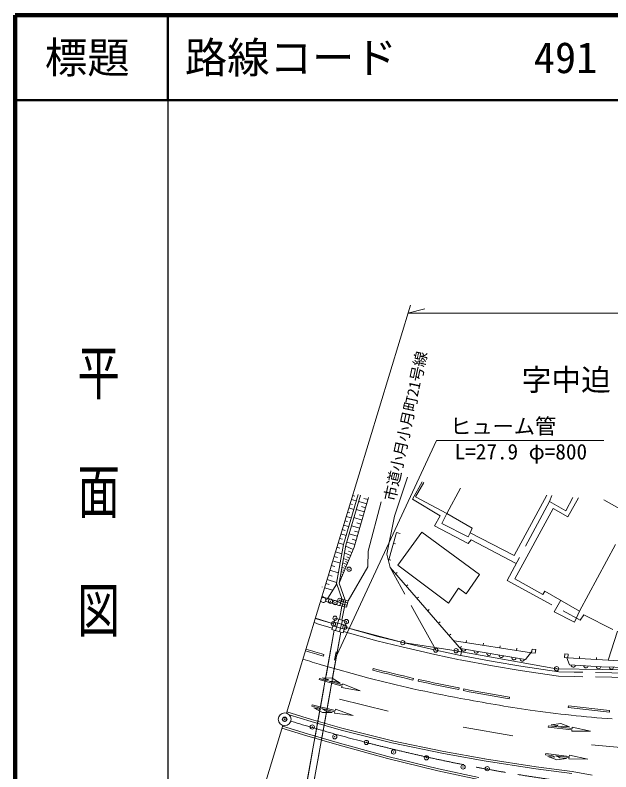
# Model space of a CAD drawing. Units: millimetres, scale not verified. Extents: x 40000 to 679997, y 20000 to 379998.
# Drawn here: x 40000 to 110223, y 290845 to 379998 of the extents above; entities that cross this region are included whole.
import ezdxf
from ezdxf.enums import TextEntityAlignment as Align

# ---------------------------------------------------------------- set-up
doc = ezdxf.new("R2010")
doc.units = ezdxf.units.MM
doc.header["$LTSCALE"] = 999.995
doc.header["$PDMODE"] = 32
doc.header["$PDSIZE"] = 500
doc.linetypes.add('CHAIN', pattern=[18.5, 12, -1.5, 3.5, -1.5])
doc.linetypes.add('DASHED', pattern=[7.5, 6, -1.5])
for name, color, linetype, lineweight in [('D-BMK', 2, 'CHAIN', 13), ('M-BGD', 7, 'Continuous', 13), ('M-BMK-ROW', 1, 'Continuous', 13), ('M-BMK-SRVR', 3, 'Continuous', 13), ('M-STR-HTXT', 7, 'Continuous', 13), ('M-TTL', 2, 'Continuous', 140), ('M-TTL-BAND', 7, 'Continuous', 25), ('M-TTL-LINE', 7, 'Continuous', 50), ('用地', 1, 'Continuous', 13)]:
    doc.layers.add(name, color=color, linetype=linetype, lineweight=lineweight)
for name, color, linetype in [('M-BMK-HTXT', 7, 'Continuous'), ('M-OTRS', 6, 'Continuous'), ('M-TTL-TXT', 7, 'Continuous')]:
    doc.layers.add(name, color=color, linetype=linetype)
doc.styles.add('@ＭＳ ゴシック', font='')
doc.styles.add('ＭＳ ゴシック', font='')
doc.styles.get('@ＭＳ ゴシック').set_extended_font_data('@MS Gothic')
doc.styles.get('ＭＳ ゴシック').set_extended_font_data('MS Gothic')

# ---------------------------------------------------------------- blocks, each defined once
blk = doc.blocks.new('ﾌﾟﾛｯﾄﾏｰｸ-02_67')
at = {"color": 3, "linetype": 'Continuous', "lineweight": 13}
blk.add_circle((0, 0), 0.5, dxfattribs=at)
blk = doc.blocks.new('ﾌﾟﾛｯﾄﾏｰｸ-03')
at = {"color": 3, "linetype": 'Continuous', "lineweight": 13}
blk.add_circle((0, 0), 0.5, dxfattribs=at)
at = {"color": 3}
blk.add_point((0, 0), dxfattribs=at)

msp = doc.modelspace()

# ---------------------------------------------------------------- linework, layer by layer
at = {"layer": 'D-BMK'}
msp.add_lwpolyline([(72490.4, 296820.4), (72629.4, 296778), (72944.2, 296682.6), (73259.1, 296587.5), (73574.1, 296492.9), (73889.3, 296398.8), (74204.6, 296305), (74520.1, 296211.8), (74835.7, 296118.9), (75151.4, 296026.5), (75467.2, 295934.6), (75783.2, 295843.1), (76099.3, 295752.1), (76415.5, 295661.6), (76731.9, 295571.5), (77048.4, 295481.9), (77365, 295392.8), (77681.8, 295304.1), (77998.7, 295215.9), (78315.8, 295128.3), (78633, 295041.1), (78950.3, 294954.4), (79267.7, 294868.2), (79585.3, 294782.5), (79903, 294697.3), (80220.9, 294612.6), (80538.9, 294528.5), (80857, 294444.8), (81175.3, 294361.7)], dxfattribs=at)
msp.add_arc((131560.3, 487910.8), 199999.8, 255.40853, 263.1713, dxfattribs=at)
at = {"layer": 'M-BGD'}
for p, q in [((85935.7, 324622.6), (86260.8, 325570.7)), ((90887.7, 321270.7), (92512.7, 324273.2)), ((78696.6, 317632.3), (80423.9, 323521)), ((78989, 317563.4), (80711.8, 323436.6)), ((79631.1, 322927.6), (80200.8, 322760.5)), ((79779.6, 323416.8), (80034.8, 323342)), ((79963.6, 317333.4), (81671.3, 323155.1)), ((102678.9, 323438.1), (98834.4, 316332.4)), ((105152.3, 320871.4), (106421.9, 323130.6)), ((109390.1, 322886.7), (115139.3, 319649.8)), ((79330, 321935.6), (79909, 321765.8)), ((79480.6, 322431.6), (79754, 322351.4)), ((98903, 313579.7), (103408, 321854.5)), ((103408, 321854.5), (105152.3, 320871.4)), ((79177.4, 321432.8), (79469.3, 321347.2)), ((93875, 319568.8), (90887.7, 321270.7)), ((78870, 320420.2), (79180.6, 320329.1)), ((79024.8, 320930), (79613.2, 320757.4)), ((78558.4, 319393.7), (78888, 319297)), ((78715.3, 319910.5), (79313.3, 319735)), ((93624.6, 319001.2), (93875, 319568.8)), ((78242.5, 318352.9), (78591.4, 318250.6)), ((78401.6, 318876.8), (79009.3, 318698.6)), ((84006.6, 315697.4), (84961.5, 319048.6)), ((84961.5, 319048.6), (85394.6, 318908.4)), ((85108.5, 315181.3), (87946.3, 319100.6)), ((87946.3, 319100.6), (94754.1, 314086.9)), ((98834.4, 316332.4), (93624.6, 319001.2)), ((77873.4, 313059.8), (78696.6, 317632.3)), ((78083.5, 317829), (78701.1, 317647.8)), ((78183, 313086.6), (78989, 317563.4)), ((84596.7, 317768.2), (84837.1, 317699.7)), ((110787.3, 317644.3), (106544, 309788.6)), ((77761, 316766.6), (78501.6, 316549.4)), ((77922.2, 317297.8), (78290.6, 317189.7)), ((78183, 313086.6), (79963.6, 317333.4)), ((77434.1, 315689.6), (78301, 315435.3)), ((77597.6, 316228.1), (77985.7, 316114.2)), ((84006.6, 315697.4), (84193.3, 314912.5)), ((84048.6, 315844.8), (84289.1, 315776.3)), ((77268.4, 315143.6), (77676.6, 315023.9)), ((92631.7, 305225.5), (84193.3, 314912.5)), ((91078.7, 310707.4), (85108.5, 315181.3)), ((76934.7, 314044.2), (77363.3, 313918.5)), ((77102.7, 314597.7), (78097.7, 314305.8)), ((84827.2, 314184.9), (85015.7, 314349.1)), ((94754.1, 314086.9), (93159.8, 311820.5)), ((76623.2, 313018), (77024.3, 312900.3)), ((76766.7, 313490.7), (77891.6, 313160.7)), ((77873.4, 313059.8), (78566.1, 311167.7)), ((78183, 313086.7), (78918.1, 311079)), ((102198.3, 311735.4), (98903, 313579.7)), ((76183.4, 312631.8), (76181.2, 312619.9)), ((76479.7, 312545.3), (77451.4, 312260.3)), ((86094.8, 312729.6), (86283.3, 312893.9)), ((92260.5, 312477.7), (91078.7, 310707.4)), ((93159.8, 311820.5), (92260.5, 312477.7)), ((102442.3, 312122.2), (102198.3, 311735.4)), ((106544, 309788.6), (102442.3, 312122.2)), ((76613.3, 311164.3), (77003, 311254.2)), ((78471.8, 311191.5), (78278.7, 310425.5)), ((78278.7, 310425.5), (78471.8, 311191.5)), ((79237.8, 310998.4), (78471.8, 311191.5)), ((78471.8, 311191.5), (79237.8, 310998.4)), ((87362.4, 311274.4), (87550.9, 311438.6)), ((76018.8, 311027), (76028.6, 311029.3)), ((78278.7, 310425.5), (79044.7, 310232.4)), ((79044.7, 310232.4), (78278.7, 310425.5)), ((78343.1, 310680.8), (79109.1, 310487.7)), ((78407.5, 310936.2), (79173.5, 310743.1)), ((78534.1, 310361.1), (78727.2, 311127.1)), ((78789.4, 310296.7), (78982.5, 311062.8)), ((79044.7, 310232.4), (79237.8, 310998.4)), ((79044.7, 310232.4), (79237.8, 310998.4)), ((88630.1, 309819.2), (88818.6, 309983.4)), ((77709.2, 308942.6), (77326.3, 307616.8)), ((77326.4, 307616.8), (77709.2, 308942.6)), ((77581.6, 308500.6), (78926.6, 308112.2)), ((79054.2, 308554.2), (77709.2, 308942.6)), ((77709.2, 308942.6), (79054.3, 308554.2)), ((77774.7, 307487.3), (78157.5, 308813.1)), ((78223.1, 307357.8), (78605.9, 308683.6)), ((78671.4, 307228.4), (79054.2, 308554.2)), ((78671.4, 307228.4), (79054.3, 308554.2)), ((89897.7, 308364), (90086.2, 308528.2)), ((77326.3, 307616.8), (78671.4, 307228.4)), ((78671.4, 307228.4), (77326.4, 307616.8)), ((77454, 308058.7), (78799, 307670.3)), ((91165.3, 306908.8), (91353.9, 307073)), ((91784.4, 306289), (91691.3, 306299.3)), ((100875.6, 304886.1), (91784.4, 306289)), ((93180, 306073.6), (93218.2, 306320.7)), ((95156.6, 305768.6), (95194.8, 306015.7)), ((92433, 305453.6), (92621.5, 305617.8)), ((92486.2, 305392.5), (100143.6, 304066.8)), ((92537.6, 304569.7), (92631.7, 305225.5)), ((92537.6, 304569.7), (92631.7, 305225.5)), ((97133.2, 305463.6), (97171.4, 305710.7)), ((99109.8, 305158.5), (99148, 305405.6)), ((100886.2, 304973), (100143.6, 304066.8)), ((100875.6, 304886.1), (100928.3, 305315.7)), ((100928.3, 305315.7), (101359.5, 305262.8)), ((101359.5, 305262.8), (101306.7, 304833.1)), ((76347.6, 304464.1), (76405.1, 304655.6)), ((101306.7, 304833.1), (100875.6, 304886.1)), ((104745.3, 304311.7), (104799.4, 304752.3)), ((105144.7, 304262.7), (104745.3, 304311.7)), ((104799.4, 304752.3), (105198.8, 304703.3)), ((105046.7, 304286.7), (105346.7, 303451.6)), ((105198.8, 304703.3), (105144.7, 304262.7)), ((109894.8, 304012.5), (105144.7, 304262.7)), ((106521.1, 304190.2), (106534.3, 304439.8)), ((108518.4, 304085), (108531.5, 304334.6)), ((81684.3, 301899.6), (76091.4, 303462.5)), ((105346.7, 303451.6), (109114.2, 303219.3)), ((109114.2, 303219.3), (113031.3, 303103.4)), ((109894.8, 304012.5), (114511.3, 303672.1)), ((82170, 302822.5), (82218.8, 303016.4)), ((75840.2, 301708.5), (75881.6, 301852.6)), ((78531.4, 300935.8), (75840.2, 301708.5)), ((76595.6, 301647.6), (75881.6, 301852.6)), ((76980.2, 301693.2), (76211.3, 301914)), ((76211.3, 301914), (77351.4, 301898.8)), ((78572.8, 301079.9), (77009.2, 301528.9)), ((78325.9, 301306.9), (77351.4, 301898.8)), ((78325.9, 301306.9), (77556.9, 301527.7)), ((86898.2, 301662.3), (86944.7, 301856.8)), ((87493.8, 301540.7), (87537.1, 301736)), ((78490, 300791.6), (78531.4, 300935.8)), ((80666.7, 300400.7), (78490, 300791.6)), ((78572.8, 301079.9), (78614.2, 301224.1)), ((80666.7, 300400.7), (78614.2, 301224.1)), ((92285.7, 300530.1), (92325, 300726.2)), ((92870.4, 300419.4), (92908.8, 300615.7)), ((98233.1, 299456.6), (98265.4, 299654)), ((75008.4, 298737.7), (74972.4, 298592.1)), ((77726.8, 298066.6), (75008.4, 298737.7)), ((78216.9, 299417), (83984.3, 297978.5)), ((74950.1, 297015.3), (72034.6, 297901)), ((75693.7, 298414), (74972.4, 298592.1)), ((76004.4, 298182.8), (75227.7, 298374.6)), ((75227.7, 298374.6), (76223.8, 297819.7)), ((77690.8, 297921), (76111.5, 298310.9)), ((77363.6, 297847.3), (76223.8, 297819.7)), ((77363.6, 297847.3), (76586.9, 298039)), ((77690.8, 297921), (77654.9, 297775.4)), ((79844.7, 297466.5), (77654.9, 297775.4)), ((77762.7, 298212.3), (77726.8, 298066.6)), ((79844.7, 297466.5), (77762.7, 298212.3)), ((105202, 298429.4), (105224.5, 298628.2)), ((105202, 298429.4), (110049.2, 297882.8)), ((105224.5, 298628.2), (110071.6, 298081.5)), ((110049.2, 297882.8), (110071.6, 298081.5)), ((72320.6, 297552.8), (74877.4, 296776.1)), ((78508.1, 295999.7), (74946.1, 297016.5)), ((74447.5, 295322.1), (71527.1, 296229)), ((74877.4, 296776.1), (78439.4, 295759.3)), ((84472, 294504.8), (78500.2, 296001.8)), ((92814.8, 296106), (98682.2, 295083.6)), ((102847.3, 296125.6), (102864.6, 296274.6)), ((105628.7, 295803.1), (102847.3, 296125.6)), ((103602.6, 296189.1), (102864.6, 296274.6)), ((103179.9, 296389.1), (104307.1, 296560.4)), ((103974.5, 296296.9), (103179.9, 296389.1)), ((105645.9, 295952.1), (104030, 296139.5)), ((105365.2, 296135.7), (104307.1, 296560.4)), ((105365.2, 296135.7), (104570.5, 296227.8)), ((105645.9, 295952.1), (105663.2, 296101.1)), ((107822.6, 295624.2), (105663.2, 296101.1)), ((71454.5, 295989.8), (74373.3, 295083.4)), ((74447.5, 295322.1), (77974.6, 294309.6)), ((78439.4, 295759.3), (84411.2, 294262.3)), ((105611.4, 295654.1), (105628.7, 295803.1)), ((107822.6, 295624.2), (105611.4, 295654.1)), ((74378.5, 295081.8), (77905.7, 294069.3)), ((83951.7, 292674.2), (77974.6, 294309.6)), ((84411.2, 294262.3), (90477.5, 293013.9)), ((90527.9, 293258.8), (84461.6, 294507.2)), ((77908.7, 294068.5), (83885.7, 292433.1)), ((107956.1, 294042.1), (113458.3, 293543.1)), ((83891.8, 292431.5), (89826.3, 290967)), ((83951.7, 292674.2), (89886.2, 291209.7)), ((90477.5, 293013.9), (95304.8, 292135.3)), ((95349.6, 292381.3), (90522.3, 293259.9)), ((102541.5, 293008.1), (102523.4, 292859.2)), ((103260.8, 292769.2), (102523.4, 292859.2)), ((105320.9, 292668.7), (102541.5, 293008.1)), ((103597.1, 292577), (102803, 292674)), ((102803, 292674), (103858.5, 292242.8)), ((105302.7, 292519.8), (103687.9, 292717)), ((104986.7, 292407.3), (104192.6, 292504.3)), ((105302.7, 292519.8), (105284.5, 292370.9)), ((105339.1, 292817.6), (105320.9, 292668.7)), ((107495.6, 292327.6), (105339.1, 292817.6)), ((101376.5, 291197.1), (95304.8, 292135.3)), ((101414.7, 291444.2), (95343, 292382.4)), ((104986.7, 292407.3), (103858.5, 292242.8)), ((107495.6, 292327.6), (105284.5, 292370.9)), ((89833.3, 290965.4), (94624.5, 289927.6)), ((89886.2, 291209.7), (94677.4, 290171.9)), ((101376.5, 291197.1), (105632.9, 290657.8))]:
    msp.add_line(p, q, dxfattribs=at)
at = {"layer": 'M-BGD', "linetype": 'DASHED'}
for p, q in [((84723.7, 320973.2), (85935.7, 324622.6)), ((87987.8, 324996), (86824.1, 322962.1)), ((87209.3, 323240.7), (88194.3, 324927.2)), ((81601, 322915.2), (81121.2, 323055.9)), ((81626.3, 316851.7), (83231.4, 322953.7)), ((86824.1, 322962.1), (90114.1, 321011.8)), ((90887.7, 321270.7), (87209.3, 323240.7)), ((103278.8, 323388.8), (102979.7, 322710.8)), ((104901.6, 321600.9), (105749.1, 323185.8)), ((81460.2, 322435.4), (80500.7, 322716.9)), ((81319.5, 321955.6), (80839.7, 322096.4)), ((102979.7, 322710.8), (98002.5, 313373.7)), ((102979.7, 322710.8), (104901.6, 321600.9)), ((81178.8, 321475.9), (80219.2, 321757.3)), ((81038, 320996.1), (80558.2, 321136.8)), ((83795.8, 316500.4), (84723.7, 320973.2)), ((90114.1, 321011.8), (89447.6, 319846.2)), ((90887.7, 321270.7), (90311.9, 320108)), ((80897.3, 320516.3), (79937.7, 320797.8)), ((80756.5, 320036.5), (80276.8, 320177.2)), ((90311.9, 320108), (93385.8, 318540.7)), ((80615.8, 319556.7), (79656.2, 319838.2)), ((80475.1, 319076.9), (79995.3, 319217.7)), ((89447.6, 319846.2), (93399.8, 317747.6)), ((80334.3, 318597.2), (79374.8, 318878.6)), ((93385.8, 318540.7), (93624.6, 319001.2)), ((79846.6, 317054.2), (78963.9, 317424.3)), ((80052.9, 317637.6), (79093.3, 317919.1)), ((80193.6, 318117.4), (79713.8, 318258.1)), ((93399.8, 317747.6), (93748.4, 318173.4)), ((93748.4, 318173.4), (99084.7, 315403.9)), ((79543.8, 316332.2), (78821.8, 316634.9)), ((79695.2, 316693.2), (79294, 316861.4)), ((81626.3, 316851.7), (81569.7, 314981)), ((84006.6, 315697.4), (83795.8, 316500.4)), ((79296.2, 315741.5), (78705.6, 315989.2)), ((79194.9, 315500), (78926.5, 315612.5)), ((79420, 316036.8), (79091.9, 316174.4)), ((78900.3, 314797.3), (78519.7, 314956.8)), ((79093.6, 315258.4), (78610.5, 315461)), ((78997, 315027.8), (78781, 315118.4)), ((81569.7, 314981), (79237.8, 310998.4)), ((89605.9, 305218.8), (84193.3, 314912.5)), ((78513.6, 313875.1), (78338.2, 313948.6)), ((78707, 314336.2), (78429, 314452.7)), ((78610.3, 314105.6), (78496.9, 314153.1)), ((78803.6, 314566.7), (78639, 314635.8)), ((76859.9, 311309.5), (77901.3, 312983.5)), ((78223.6, 313183.4), (78212.8, 313187.9)), ((78320.3, 313414), (78247.5, 313444.5)), ((78416.9, 313644.5), (78354.9, 313670.5)), ((98002.5, 313373.7), (106600.6, 308735.2)), ((78515.9, 310365.7), (78236.8, 308790.2)), ((78807.5, 310292.2), (78526.6, 308706.5)), ((104319.7, 311054), (103547.3, 309696.9)), ((103547.3, 309696.9), (105944.6, 308466.1)), ((105944.6, 308466.1), (106544, 309788.6)), ((106600.6, 308735.2), (107039.1, 309345.6)), ((107039.1, 309345.6), (110441.1, 307620.8)), ((72662.1, 280013), (77612.5, 307534.1)), ((73438.5, 279810.4), (78385.2, 307311)), ((82619.8, 306289.5), (78719.5, 307393.4)), ((109894.8, 304012.5), (111021.6, 307401.7)), ((85580.1, 305562.8), (82619.8, 306289.5)), ((85580.1, 305562.8), (89467.4, 304679.7)), ((92497.2, 304564.3), (89576, 305188.2)), ((89467.4, 304679.7), (92388.6, 304055.8)), ((96254.6, 303340.1), (92441.3, 304058.7)), ((96350.9, 303851.1), (92537.6, 304569.7)), ((96254.6, 303340.1), (99530.6, 302779.7)), ((99618.3, 303292.3), (96342.3, 303852.7)), ((104101.1, 302636.3), (99606, 303294.2)), ((104057.7, 302117.1), (99530.6, 302779.7)), ((105915.1, 302597.3), (104101.1, 302636.3)), ((114417, 302446.4), (105913.2, 302597.3)), ((105903.9, 302077.4), (104057.7, 302117.1)), ((114407.8, 301926.5), (105903.9, 302077.4))]:
    msp.add_line(p, q, dxfattribs=at)
msp.add_lwpolyline([(89582.6, 305186.7), (85699.7, 306068.9), (82752.6, 306792.4), (78861.1, 307893.8)], dxfattribs=at)
at = {"layer": 'M-BGD'}
msp.add_lwpolyline([(108005.5, 290436.6), (105673.2, 290904.7), (101407.9, 291445.2)], dxfattribs=at)
for centre, radius, start, end in [((76321, 311096.8), 300, 189.46367, 136.76629), ((154832.1, 566272.4), 273319.3, 252.84685, 253.3124), ((154830, 566265.9), 273112.4, 252.84668, 253.31244), ((92880.4, 305324.3), 250, 170.17755, 350.17755), ((94358.4, 305068.4), 250, 170.17755, 350.17755), ((155439, 570346.3), 278429.5, 252.97577, 253.44219), ((95836.4, 304812.5), 250, 170.17755, 350.17755), ((97314.4, 304556.6), 250, 170.17755, 350.17755), ((98792.4, 304300.7), 250, 170.17755, 350.17755), ((99777.7, 304130.1), 250, 170.17755, 350.17755), ((105789.4, 303424.3), 250, 176.47128, 356.47128), ((107286.5, 303332), 250, 176.47128, 356.47128), ((108783.7, 303239.7), 250, 176.47128, 356.47128), ((110282.5, 303184.7), 250, 178.30489, 358.30489), ((189113.5, 728456.1), 438863.2, 255.89599, 256.53158), ((189100.7, 728404.2), 438609.7, 255.89596, 256.53163), ((76733.6, 302128.2), 500, 253.98029, 299.55329), ((77285.2, 302490), 1000, 253.98029, 285.76862), ((112896.8, 418773.1), 120969.6, 255.04746, 257.58311), ((139721.7, 537298.5), 241473.5, 257.5089, 258.67092), ((139707, 537229.1), 241202.5, 257.50874, 258.6711), ((143516.8, 567924.5), 273224.7, 258.03758, 259.23992), ((126585.9, 472801.8), 175448.6, 258.93348, 260.71081), ((126580.1, 472770.4), 175616.7, 258.93335, 260.71099), ((140528.5, 557062), 261996.9, 259.43844, 261.25607), ((75573.9, 297928.6), 500, 30.55975, 76.13275), ((75871.8, 297340), 1000, 44.34442, 76.13275), ((124394.9, 473510.6), 176993.7, 262.3065, 265.45687), ((103660.2, 296685.7), 500, 263.38557, 308.95856), ((104145.2, 297132.8), 1000, 263.38557, 295.1739), ((103200.2, 292272.9), 500, 37.46524, 83.03823), ((103566.7, 291724.4), 1000, 51.2499, 83.03823)]:
    msp.add_arc(centre, radius, start, end, dxfattribs=at)
at = {"layer": 'M-BGD', "linetype": 'DASHED'}
for centre, radius, start, end in [((157596.6, 572680.4), 273591.4, 252.6829, 253.16927), ((157595.4, 572676.8), 273987.6, 252.80057, 253.16929), ((155681.5, 568517.9), 271728.4, 252.81143, 253.28501), ((155201.7, 567110.6), 270761.7, 252.82099, 253.29648)]:
    msp.add_arc(centre, radius, start, end, dxfattribs=at)
at = {"layer": 'M-BGD'}
for p in [(77172, 310944.3), (77711.1, 310782.1), (75020.6, 296134.6), (77683.8, 294985.1), (81414.1, 294308.1), (84612.5, 293191.6), (88481.5, 292501.5), (92803.3, 291418.1), (95654.6, 291216.9)]:
    msp.add_point(p, dxfattribs=at)
at = {"layer": 'M-BMK-ROW', "color": 30}
for points in [[(190503.5, 302691.8), (178777.9, 302599.9), (180016.5, 310193.2), (180440.7, 310378.3), (179874.3, 311653.6), (155256, 300751.3), (154989.1, 300751.2), (152421.7, 307937.9), (152680.3, 308018.1), (152342.7, 309057.8), (149297.3, 308148.4), (144483.1, 307312), (137513.4, 305472), (131979.9, 304648.1), (129687, 304306.6), (124711.1, 304014.8), (123200.2, 303801.2), (114581.8, 302808), (103825, 302990.9), (91983.4, 305112.3)], [(75394.7, 308970.7), (77516.5, 308274.4), (77709.1, 308942.8), (79053.9, 308554.4), (78863.7, 307893.7), (85699.4, 306068.6), (91983.4, 305112.3)]]:
    msp.add_lwpolyline(points, dxfattribs=at)
msp.add_lwpolyline([(72662.1, 280013), (72382.7, 280086), (72036.7, 278760.4), (73371.9, 278411.8), (73718, 279737.4), (73438.5, 279810.4), (78385.2, 307311), (78671.4, 307228.4), (79053.9, 308554.4), (77709.1, 308942.8), (77516.3, 308274.7), (77326.3, 307616.8), (77612.5, 307534.1)], close=True, dxfattribs=at)
at = {"layer": 'M-BMK-ROW'}
for centre in [(79363.3, 314721.6), (78271.7, 311057.2), (91983.4, 305112.3)]:
    msp.add_circle(centre, 250, dxfattribs=at)
for p in [(79363.3, 314721.6), (78271.7, 311057.2), (91983.4, 305112.3)]:
    msp.add_point(p, dxfattribs=at)
at = {"layer": 'M-OTRS'}
msp.add_point((71773.3, 297040.1), dxfattribs=at)
at = {"layer": 'M-STR-HTXT'}
for p, q in [((71991.1, 297757.7), (86586.3, 345841.2)), ((86295.8, 344884.3), (88302.4, 345389)), ((86295.8, 344884.3), (177925.3, 344884.3)), ((89663.5, 329886), (77650.7, 303989.1)), ((89663.5, 329886), (109398.2, 329886)), ((77650.7, 303989.1), (77824.5, 304988.3)), ((58620.1, 253707.3), (71555.4, 296322.4))]:
    msp.add_line(p, q, dxfattribs=at)
at = {"layer": 'M-TTL'}
for p, q in [((39999.8, 379998.2), (39999.8, 19999.9)), ((679996.7, 379998.2), (39999.8, 379998.2))]:
    msp.add_line(p, q, dxfattribs=at)
at = {"layer": 'M-TTL-BAND'}
msp.add_line((57999.7, 369998.2), (57999.7, 19999.9), dxfattribs=at)
at = {"layer": 'M-TTL-LINE'}
for p, q in [((57999.7, 379998.2), (57999.7, 369998.2)), ((39999.8, 369998.2), (679996.7, 369998.2))]:
    msp.add_line(p, q, dxfattribs=at)
at = {"layer": '用地'}
msp.add_circle((103825, 302990.9), 250, dxfattribs=at)
msp.add_point((103825, 302990.9), dxfattribs=at)

# ---------------------------------------------------------------- block references
at = {"layer": 'M-BMK-ROW', "xscale": 499.9976, "yscale": 499.9976}
for p in [(77516.3, 308274.7), (77709.2, 308942.6), (79054.2, 308554.2), (78862.8, 307891.3), (85699.7, 306068.9), (89582.6, 305186.7)]:
    msp.add_blockref('ﾌﾟﾛｯﾄﾏｰｸ-02_67', p, dxfattribs=at)
at = {"layer": 'M-BMK-SRVR', "xscale": 1499.993, "yscale": 1499.993}
msp.add_blockref('ﾌﾟﾛｯﾄﾏｰｸ-03', (71773.3, 297040.1), dxfattribs=at)

# ---------------------------------------------------------------- texts
at = {"layer": 'M-BGD', "style": 'ＭＳ ゴシック'}
msp.add_text('市道小月小月町21号線', height=1320, rotation=77.684, dxfattribs=at).set_placement((85382.1, 331721.1), align=Align.TOP_CENTER)
at = {"layer": 'M-BMK-HTXT', "style": 'ＭＳ ゴシック'}
msp.add_text('字中迫', height=2566, dxfattribs=at).set_placement((104959.1, 334986.5), align=Align.BOTTOM_CENTER)
at = {"layer": 'M-STR-HTXT', "style": 'ＭＳ ゴシック'}
for s, p in [('ヒューム管', (91279.7, 330097.7)), ('L=27.9 φ=800', (91807, 327100.2))]:
    msp.add_text(s, height=1833, dxfattribs=at).set_placement(p, align=Align.BOTTOM_LEFT)
at = {"layer": 'M-TTL-BAND', "style": '@ＭＳ ゴシック', "width": 1.4}
msp.add_text('平  面  図', height=3666, rotation=270, dxfattribs=at).set_placement((49776.8, 306473.3), align=Align.MIDDLE_RIGHT)
at = {"layer": 'M-TTL-TXT', "style": 'ＭＳ ゴシック'}
msp.add_text('標題', height=3666, dxfattribs=at).set_placement((48499.8, 374998.2), align=Align.MIDDLE_CENTER)
for s, p in [('路線コード', (59999.7, 374998.2)), ('491', (101141.5, 374998.2))]:
    msp.add_text(s, height=3666, dxfattribs=at).set_placement(p, align=Align.MIDDLE_LEFT)

doc.saveas('drawing.dxf')
